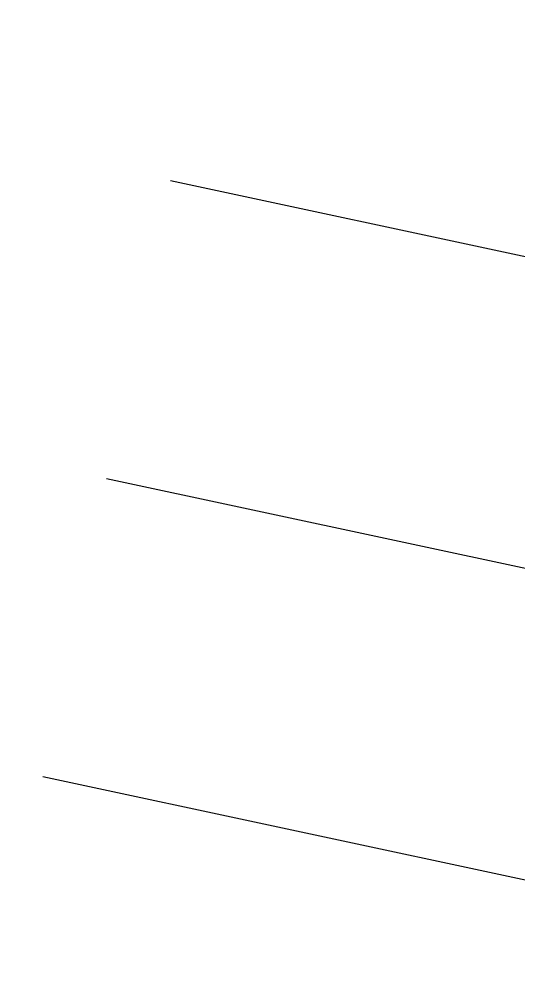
# Model space of a CAD drawing. Header units: millimetres. Extents: x 338 to 506, y 179 to 335.
# Drawn here: x 357.79 to 362.38, y 284.45 to 293.32 of the extents above; entities that cross this region are included whole.
import ezdxf

# ---------------------------------------------------------------- set-up
doc = ezdxf.new("R2010")
doc.units = ezdxf.units.MM
doc.layers.add('ANDEN', color=251, linetype='Continuous')
doc.layers.add('MUROS', color=32, linetype='Continuous')

# ---------------------------------------------------------------- blocks, each defined once
blk = doc.blocks.new('*U891')
at = {"layer": 'ANDEN', "linetype": 'Continuous', "extrusion": (0, 0, -1)}
for points in [[(-63.1054, 138.5015), (-127.8045, 135.5458), (-109.6561, 135.5458)], [(-63.1054, 138.5015), (-81.2538, 138.5015), (-127.8045, 135.5458)]]:
    blk.add_solid(points, dxfattribs=at)
blk = doc.blocks.new('A$C7152A42C')
at = {"layer": 'ANDEN'}
for p, q in [((98.31723, 142.77883), (98.0004, 137.78888)), ((101.1116, 142.6014), (100.79477, 137.61145)), ((103.90597, 142.42398), (103.58914, 137.43403))]:
    blk.add_line(p, q, dxfattribs=at)
at = {"layer": 'ANDEN', "linetype": 'Continuous'}
blk.add_blockref('*U891', (0, 0), dxfattribs=at)

msp = doc.modelspace()

# ---------------------------------------------------------------- block references
at = {"layer": 'MUROS', "color": 32, "rotation": 81.53046525965426}
msp.add_blockref('A$C7152A42C', (484.7482, 168.0844), dxfattribs=at)

doc.saveas('drawing.dxf')
